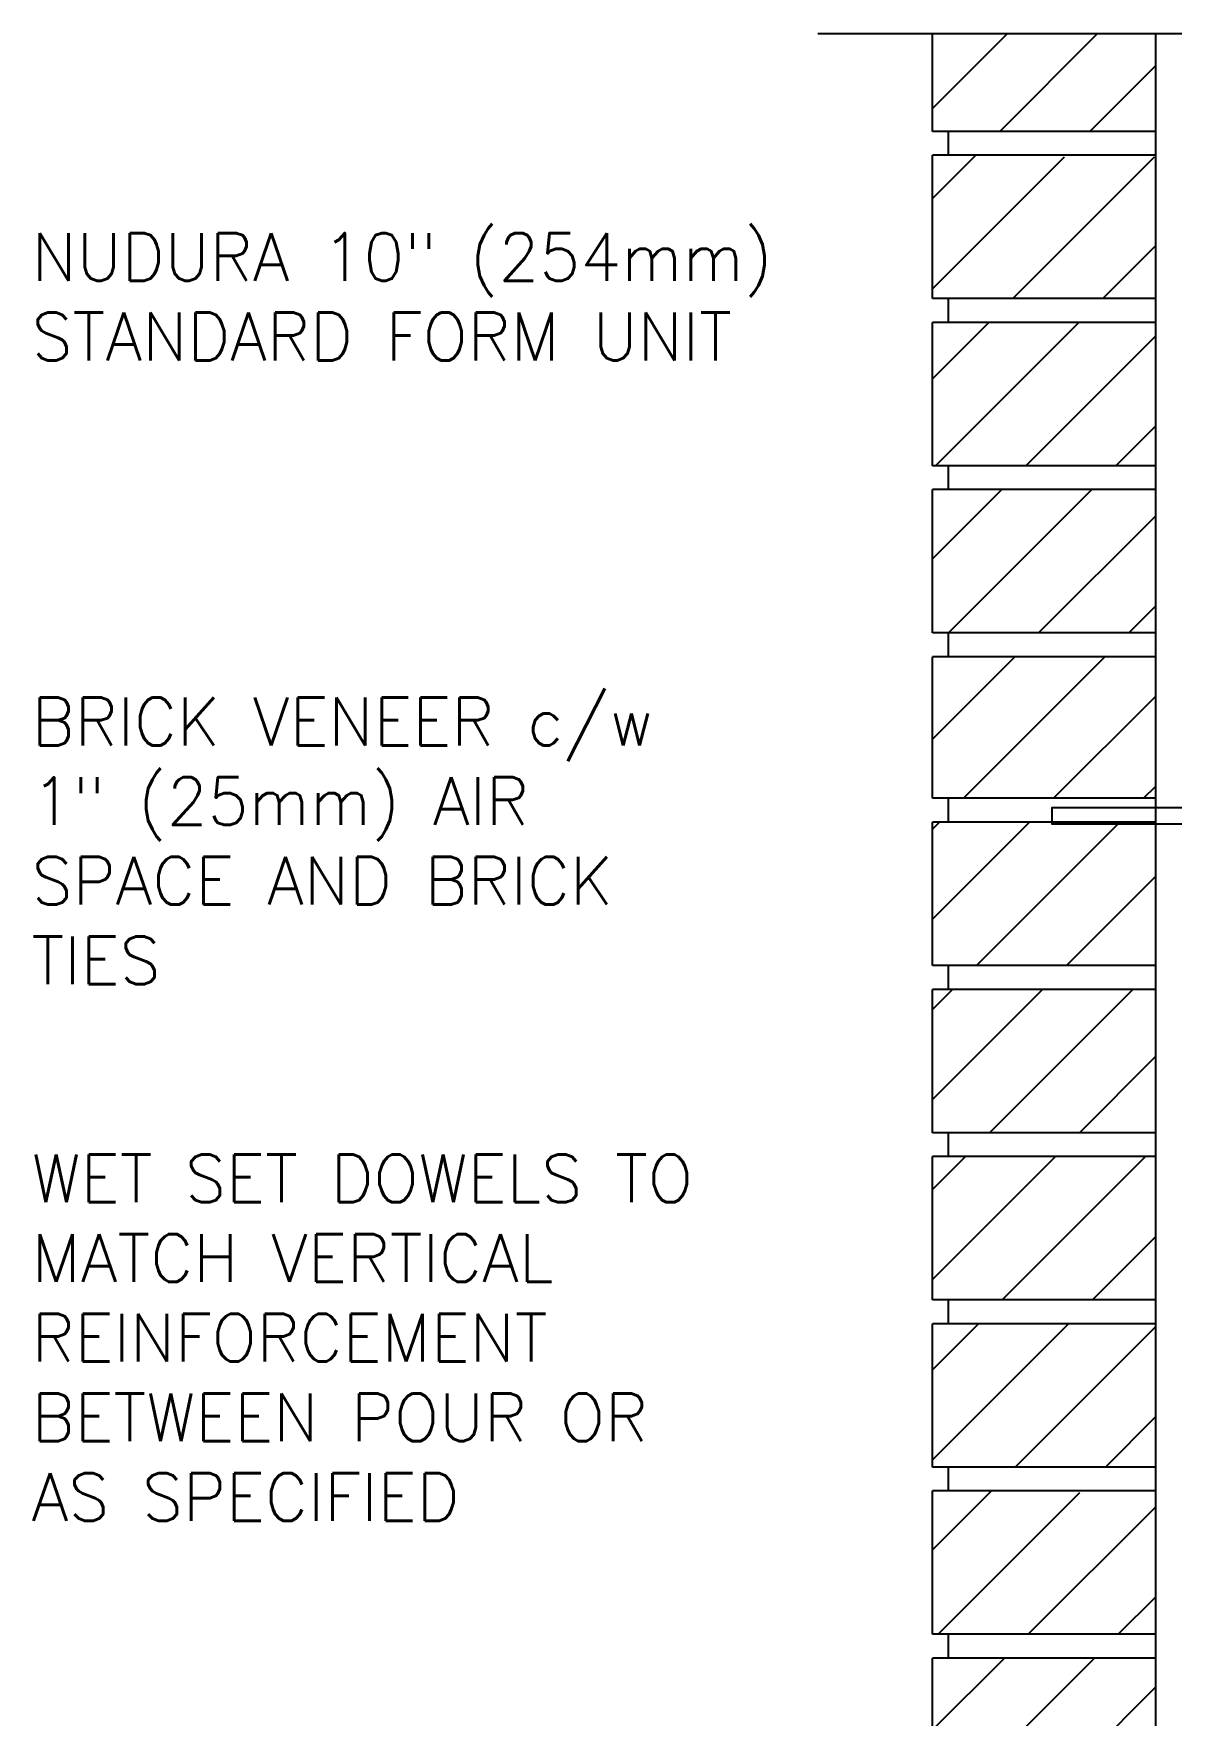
# Model space of a CAD drawing. Header units: inches. Extents: x 101.5 to 155.1, y -6.5 to 64.3.
# Drawn here: x 102.48 to 120.34, y 36.91 to 63.31 of the extents above; entities that cross this region are included whole.
import ezdxf

# ---------------------------------------------------------------- set-up
doc = ezdxf.new("R2010")
doc.units = ezdxf.units.IN
doc.header["$LTSCALE"] = 0.5
doc.header["$MEASUREMENT"] = 0
for name, color, linetype in [('HATCH', 12, 'Continuous'), ('line25', 2, 'Continuous'), ('LINE9', 9, 'Continuous'), ('TEXT', 4, 'Continuous')]:
    doc.layers.add(name, color=color, linetype=linetype)
doc.styles.add('ROMANS', font='romans.shx', dxfattribs={"height": 1.125})

msp = doc.modelspace()

# ---------------------------------------------------------------- hatches: boundary and pattern name
at = {"layer": 'HATCH'}
h = msp.add_hatch(dxfattribs=at)
h.set_pattern_fill('ANSI31', color=256, scale=8, style=0)
h.set_pattern_definition([(45, (110.2895, -3.5624), (-0.707107, 0.707107), [])])
h.paths.add_polyline_path([(120.091, 29.962), (116.591, 29.962), (116.591, 27.712), (120.091, 27.712)])
h.paths.add_polyline_path([(120.091, 32.587), (116.591, 32.587), (116.591, 30.337), (120.091, 30.337)])
h.paths.add_polyline_path([(120.091, 35.183), (116.591, 35.183), (116.591, 32.962), (120.091, 32.962)])
h.paths.add_polyline_path([(120.091, 37.808), (116.591, 37.808), (116.591, 35.558), (120.091, 35.558)])
h.paths.add_polyline_path([(120.091, 40.408), (118.466, 40.408), (118.466, 40.433), (116.591, 40.433), (116.591, 38.183), (120.091, 38.183)])
h.paths.add_polyline_path([(120.091, 43.058), (116.591, 43.058), (116.591, 40.808), (120.091, 40.808)])
h.paths.add_polyline_path([(120.091, 45.683), (116.591, 45.683), (116.591, 43.433), (120.091, 43.433)])
h.paths.add_polyline_path([(120.091, 48.308), (116.591, 48.308), (116.591, 46.058), (120.091, 46.058)])
h.paths.add_polyline_path([(120.091, 50.908), (118.466, 50.908), (118.466, 50.933), (116.591, 50.933), (116.591, 48.683), (120.091, 48.683)])
h.paths.add_polyline_path([(120.091, 53.528), (116.591, 53.528), (116.591, 51.308), (120.091, 51.308)])
h.paths.add_polyline_path([(120.091, 56.153), (116.591, 56.153), (116.591, 53.903), (120.091, 53.903)])
h.paths.add_polyline_path([(120.091, 58.778), (116.591, 58.778), (116.591, 56.528), (120.091, 56.528)])
h.paths.add_polyline_path([(120.091, 61.378), (118.466, 61.378), (118.466, 61.403), (116.591, 61.403), (116.591, 59.153), (120.091, 59.153)])
h.paths.add_polyline_path([(120.091, 63.312), (116.591, 63.312), (116.591, 61.778), (120.091, 61.778)])

# ---------------------------------------------------------------- linework, layer by layer
at = {"layer": 'line25'}
for p, q in [((116.591, 61.778), (116.591, 63.312)), ((120.091, 63.312), (120.091, 27.337)), ((120.091, 61.778), (116.591, 61.778)), ((116.841, 61.403), (116.841, 61.778)), ((116.591, 59.153), (116.591, 61.403)), ((120.091, 61.403), (116.591, 61.403)), ((120.091, 59.153), (116.591, 59.153)), ((116.841, 58.778), (116.841, 59.153)), ((120.091, 58.778), (116.591, 58.778)), ((116.591, 56.528), (116.591, 58.778)), ((120.091, 56.528), (116.591, 56.528)), ((116.841, 56.153), (116.841, 56.528)), ((116.591, 53.903), (116.591, 56.153)), ((120.091, 56.153), (116.591, 56.153)), ((120.091, 53.903), (116.591, 53.903)), ((116.841, 53.528), (116.841, 53.903)), ((116.591, 51.308), (116.591, 53.528)), ((120.091, 53.528), (116.591, 53.528)), ((120.091, 51.308), (116.591, 51.308)), ((116.841, 50.933), (116.841, 51.308)), ((116.591, 48.683), (116.591, 50.933)), ((120.091, 50.933), (116.591, 50.933)), ((120.091, 48.683), (116.591, 48.683)), ((116.841, 48.308), (116.841, 48.683)), ((116.591, 46.058), (116.591, 48.308)), ((120.091, 48.308), (116.591, 48.308)), ((120.091, 46.058), (116.591, 46.058)), ((116.841, 45.683), (116.841, 46.058)), ((120.091, 45.683), (116.591, 45.683)), ((116.591, 43.433), (116.591, 45.683)), ((120.091, 43.433), (116.591, 43.433)), ((116.841, 43.058), (116.841, 43.433)), ((120.091, 43.058), (116.591, 43.058)), ((116.591, 40.808), (116.591, 43.058)), ((120.091, 40.808), (116.591, 40.808)), ((116.841, 40.433), (116.841, 40.808)), ((120.091, 40.433), (116.591, 40.433)), ((116.591, 38.183), (116.591, 40.433)), ((120.091, 38.183), (116.591, 38.183)), ((116.841, 37.808), (116.841, 38.183)), ((120.091, 37.808), (116.591, 37.808)), ((116.591, 35.558), (116.591, 37.808))]:
    msp.add_line(p, q, dxfattribs=at)
at = {"layer": 'LINE9'}
msp.add_line((114.789, 63.312), (125.903, 63.312), dxfattribs=at)
msp.add_lwpolyline([(121.466, 55.033), (121.216, 55.033), (121.216, 51.158), (118.466, 51.158), (118.466, 50.908), (121.466, 50.908)], close=True, dxfattribs=at)
at = {"layer": 'TEXT'}
for points in [[(123.05, 59.755, 0, 0.36, 0), (121.97, 59.755, 0, 0, 0), (115.959, 59.755, 0, 0, 0)], [(116.634, 52.564, 0, 0.36, 0), (115.554, 52.564, 0, 0, 0), (113.563, 52.564, 0, 0, 0)], [(126.402, 45.297, 0, 0.36, 0), (125.341, 45.297, 0, 0, 0), (112.822, 45.297, 0, 0, 0)]]:
    msp.add_lwpolyline(points, format="xyseb", dxfattribs=at)

# ---------------------------------------------------------------- texts
at = {"layer": 'TEXT', "char_height": 0.75, "attachment_point": 7, "style": 'ROMANS'}
for s, insert, width in [('NUDURA 10" (254mm) STANDARD FORM UNIT', (102.446, 58.182), 13.04853), ('BRICK VENEER c/w 1" (25mm) AIR SPACE AND BRICK TIES', (102.446, 48.388), 11.79707), ('WET SET DOWELS TO MATCH VERTICAL REINFORCEMENT BETWEEN POUR OR AS SPECIFIED', (102.446, 39.964), 11.79707)]:
    msp.add_mtext(s, dxfattribs=dict(at, insert=insert, width=width))

doc.saveas('drawing.dxf')
